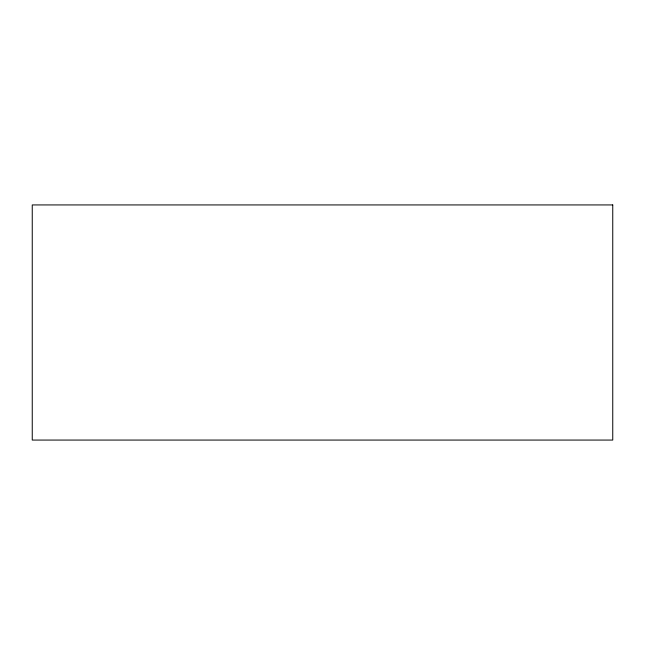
<?xml version="1.0" encoding="UTF-8"?>
<svg xmlns="http://www.w3.org/2000/svg" width="645" height="645" viewBox="0 0 645 645"><rect width="100%" height="100%" fill="white"/><g stroke="black" fill="none" stroke-linecap="round" stroke-linejoin="round"><path stroke-width="0.97" d="M612.75 204.933L32.25 204.933L32.25 440.067L612.75 440.067L612.75 204.933"/></g></svg>
